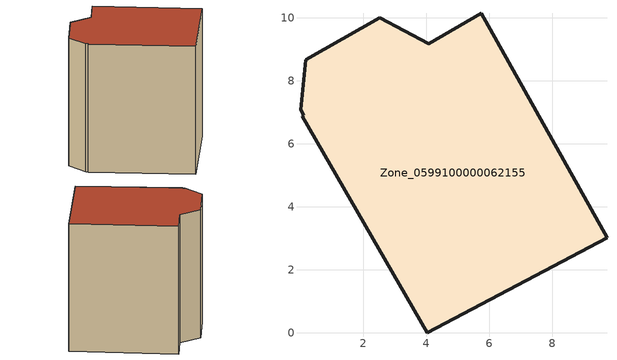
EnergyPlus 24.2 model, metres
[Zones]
Zone_0599100000062155
 floor ground (C_G): 9.74,3.02 4.03,0 0.07,6.86 0.12,6.9 0.01,7.08 0.18,8.66 2.53,9.99 4.08,9.17 5.75,10.14 z0
 wall outside (C_F): 4.08,9.17 2.53,9.99 0.18,8.66 0.01,7.08 0.12,6.9 0.07,6.86 4.03,0 9.74,3.02 5.75,10.14 4.08,9.17 z0:10.48
 roof outside (C_R): 9.74,3.02 5.75,10.14 4.08,9.17 2.53,9.99 0.18,8.66 0.01,7.08 0.12,6.9 0.07,6.86 4.03,0 z10.48
[BUILDING]
Pand.0599100000062155: North Axis=0; Terrain=City; Loads Convergence Tolerance Value=0.04; Temperature Convergence Tolerance Value=0.4; Solar Distribution=FullExterior; Maximum Number of Warmup Days=25; Minimum Number of Warmup Days=1
[Site:Location]
Rotterdam.The.Hague.AP_ZH_NLD Design_Conditions: Latitude=51.96; Longitude=4.45; Time Zone=1; Elevation=-4.5
[SITE:GROUNDTEMPERATURE:BUILDINGSURFACE]
18, 18, 18, 18, 18, 18, 18, 18, 18, 18, 18, 18
[MATERIAL] Thermal Absorptance=0.9; Solar Absorptance=0.7; Visible Absorptance=0.7
Name | Roughness | Thickness | Conductivity | Density | Specific Heat
G.D.1965 | MediumSmooth | 0.15 | 1 | 540 | 1210
F.D.1965 | Rough | 0.3 | 0.857143 | 1920 | 840
R.D.1965 | MediumRough | 0.2 | 0.08 | 1500 | 1000
[CONSTRUCTION]
C_G: G.D.1965
C_F: F.D.1965
C_R: R.D.1965
[ZONE]
Zone_0599100000062155: Type=1; Multiplier=1; Ceiling Height=Autocalculate; Volume=Autocalculate; Floor Area=autocalculate; Part of Total Floor Area=Yes
[ZONEINFILTRATION:DESIGNFLOWRATE]
Infil_Zone_0599100000062155: Zone or ZoneList or Space or SpaceList=Zone_0599100000062155; Schedule=AlwaysOn; Design Flow Rate Calculation Method=Flow/Area; Flow Rate per Floor Area=0.0042; Constant Term Coefficient=1; Temperature Term Coefficient=0; Velocity Term Coefficient=0; Velocity Squared Term Coefficient=0
[HVACTEMPLATE:ZONE:IDEALLOADSAIRSYSTEM]
Zone_0599100000062155: Maximum Heating Supply Air Temperature=50; Minimum Cooling Supply Air Temperature=13; Maximum Heating Supply Air Humidity Ratio=0.0156; Minimum Cooling Supply Air Humidity Ratio=0.0077; Heating Limit=NoLimit; Cooling Limit=NoLimit; Dehumidification Control Type=ConstantSensibleHeatRatio; Cooling Sensible Heat Ratio=0.7; Dehumidification Setpoint=60; Humidification Control Type=None; Humidification Setpoint=30; Outdoor Air Method=None; Outdoor Air Flow Rate per Person=0.00944; Outdoor Air Flow Rate per Zone Floor Area=0; Outdoor Air Flow Rate per Zone=0; Demand Controlled Ventilation Type=None; Outdoor Air Economizer Type=NoEconomizer; Heat Recovery Type=None; Sensible Heat Recovery Effectiveness=0.7; Latent Heat Recovery Effectiveness=0.65
[ZONECONTROL:THERMOSTAT]
ThermostatControl_Zone_0599100000062155: Zone or ZoneList=Zone_0599100000062155; Control Type Schedule=DualSetpointControlType; Control 1=Thermostat_Zone_0599100000062155; Temperature Difference Between Cutout And Setpoint=0
[THERMOSTATSETPOINT:DUALSETPOINT]
Thermostat_Zone_0599100000062155: Heating Setpoint Temperature Schedule=HeatingSetpoint_Zone_0599100000062155; Cooling Setpoint Temperature Schedule=CoolingSetpoint_Zone_0599100000062155
[SCHEDULE:COMPACT]
HeatingSetpoint_Zone_0599100000062155: Through: 12/31, For: AllDays, Until: 24:00, 21
CoolingSetpoint_Zone_0599100000062155: Through: 12/31, For: AllDays, Until: 24:00, 24
DualSetpointControlType: Through: 12/31, For: AllDays, Until: 24:00, 4
AlwaysOn: Through: 12/31, For: AllDays, Until: 24:00, 1
